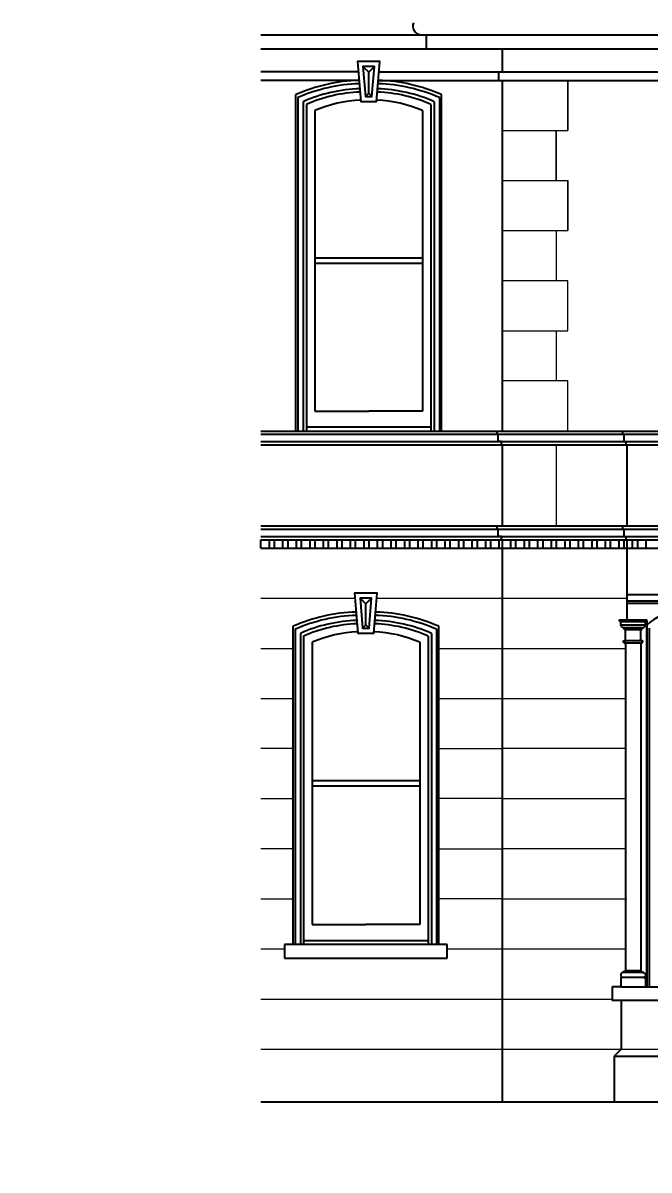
# Model space of a CAD drawing. Header units: millimetres. Extents: x -5841 to 140562, y 1006 to 102310.
# Drawn here: x 29485 to 33189, y 22176 to 28960 of the extents above; entities that cross this region are included whole.
import ezdxf

# ---------------------------------------------------------------- set-up
doc = ezdxf.new("R2010")
doc.units = ezdxf.units.MM
doc.header["$LTSCALE"] = 10
for name, color, linetype in [('CONCEPT HOUSE', 7, 'Continuous'), ('Edges', 7, 'Continuous'), ('PDF17_0', 7, 'Continuous')]:
    doc.layers.add(name, color=color, linetype=linetype)
doc.styles.add('1-20', font='romans.shx', dxfattribs={"width": 0.8, "height": 35})
doc.styles.get("Standard").update_dxf_attribs({"font": 'arial.ttf'})
doc.dimstyles.new('1-20', dxfattribs={"dimtxt": 35, "dimasz": 40, "dimexe": 40, "dimexo": 40, "dimgap": 40, "dimtad": 1, "dimdec": 0, "dimzin": 0, "dimdsep": 46, "dimtxsty": '1-20', "dimblk": 'OBLIQUE', "dimcen": 40, "dimdle": 40, "dimclrd": 251, "dimclre": 251, "dimclrt": 251, "dimadec": 0, "dimazin": 0, "dimtfac": 1, "dimtdec": 0, "dimtix": 1, "dimtmove": 1, "dimatfit": 3, "dimfxl": 1, "dimtolj": 1, "dimtzin": 0, "dimlwd": 25, "dimarcsym": 0})
doc.dimstyles.get("Standard").update_dxf_attribs({"dimtxt": 0.18, "dimasz": 0.18, "dimexe": 0.18, "dimexo": 0.0625, "dimgap": 0.09, "dimtad": 0, "dimtih": 1, "dimtoh": 1, "dimdec": 4, "dimzin": 0, "dimdsep": 46, "dimtxsty": 'Standard', "dimcen": 0.09, "dimadec": 0, "dimazin": 0, "dimtfac": 1, "dimtdec": 4, "dimtofl": 0, "dimtmove": 0, "dimatfit": 3, "dimfxl": 1, "dimtolj": 1, "dimtzin": 0, "dimarcsym": 0})

# ---------------------------------------------------------------- blocks, each defined once
blk = doc.blocks.new('*D')
at = {"color": 0}
for p, q in [((14813.8, 14384.4), (14813.8, 14508.2)), ((14813.8, 14508), (15071.8, 14508)), ((15073, 14508), (15331, 14508)), ((15331, 14384.4), (15331, 14508.2))]:
    blk.add_line(p, q, dxfattribs=at)
for points in [[(14813.8, 14508), (14814, 14508), (14814, 14508)], [(15331, 14508), (15330.8, 14508), (15330.8, 14508)]]:
    blk.add_solid(points, dxfattribs=at)
at = {"layer": 'CONCEPT HOUSE', "color": 0}
for p, q in [((62787.2, 65689.7), (62787.2, 58835.1)), ((63893.6, 65649.7), (62747.2, 65649.7)), ((62773.1, 65663.8), (62801.4, 65635.5)), ((62787.2, 62262.4), (62670.6, 62535.3)), ((63893.6, 58875.1), (62747.2, 58875.1)), ((62773.1, 58889.2), (62801.4, 58861)), ((11738.8, 15660), (12011.7, 15776.6)), ((9049.6, 15645.8), (9077.9, 15674.1)), ((9063.8, 15243.5), (9063.8, 15700)), ((14399.6, 15645.8), (14427.9, 15674.1)), ((14413.8, 15243.5), (14413.8, 15700)), ((14453.8, 15660), (9023.8, 15660)), ((7253.9, 14134.3), (6767.7, 14134.3)), ((6793.6, 14148.5), (6821.8, 14120.2)), ((6807.7, 14174.3), (6807.7, 8989.3)), ((6807.7, 11581.8), (6691.1, 11854.8)), ((18838.8, 9698.7), (19111.7, 9815.4)), ((15149.6, 9684.6), (15177.9, 9712.9)), ((15163.8, 9419.3), (15163.8, 9738.7)), ((22499.6, 9684.6), (22527.9, 9712.9)), ((22513.8, 9338.9), (22513.8, 9738.7)), ((15123.8, 9698.7), (22553.8, 9698.7)), ((7253.9, 9029.3), (6767.7, 9029.3)), ((6793.6, 9043.5), (6821.8, 9015.2)), ((9463.8, 7725.3), (9463.8, 6739)), ((22863.8, 7725.3), (22863.8, 6739)), ((16163.8, 6779), (16494.9, 6895.6)), ((9449.6, 6764.8), (9477.9, 6793.1)), ((22849.6, 6764.8), (22877.9, 6793.1)), ((9423.8, 6779), (22903.8, 6779))]:
    blk.add_line(p, q, dxfattribs=at)
at = {"color": 0, "insert": (15072.4, 14508), "char_height": 0.18, "attachment_point": 5}
blk.add_mtext('517.2008', dxfattribs=at)
at = {"layer": 'CONCEPT HOUSE', "color": 0, "char_height": 150, "attachment_point": 5, "rotation": 90}
for s, insert in [('6775', (62670.6, 62262.4)), ('5105', (6691.1, 11581.8))]:
    blk.add_mtext(s, dxfattribs=dict(at, insert=insert))
at = {"layer": 'CONCEPT HOUSE', "color": 0, "char_height": 150, "attachment_point": 5}
for s, insert in [('5350', (11738.8, 15776.6)), ('7350', (18838.8, 9815.4)), ('13400', (16163.8, 6895.6))]:
    blk.add_mtext(s, dxfattribs=dict(at, insert=insert))
blk = doc.blocks.new('_Oblique')
at = {"color": 0}
blk.add_line((-0.35, -0.35), (0.35, 0.35), dxfattribs=at)

msp = doc.modelspace()

# ---------------------------------------------------------------- linework, layer by layer
at = {"layer": 'CONCEPT HOUSE', "color": 140, "ltscale": 10}
for p, q in [((30892.01181, 28890.22229), (37696.75053, 28890.22229)), ((37660.86896, 28804.39367), (30892.01181, 28804.39367)), ((31496.23934, 28702.74543), (31530.30304, 28668.68173)), ((31564.36674, 28702.74543), (31530.30304, 28668.68173)), ((31468.76503, 28670.75546), (30892.01181, 28670.75546)), ((31530.30304, 28545.45432), (31530.30304, 28668.68173)), ((31591.84106, 28670.75546), (34708.37438, 28670.75546)), ((32298.7831, 28670.75546), (32298.7831, 28620.75546)), ((31472.87044, 28620.75546), (30892.01181, 28620.75546)), ((31587.73565, 28620.75546), (34712.47979, 28620.75546)), ((31099.30196, 26546.4139), (31099.30196, 28536.09059)), ((31111.77642, 28518.50124), (31111.77642, 26546.4139)), ((31510.75897, 28525.91024), (31530.30304, 28545.45432)), ((31549.84712, 28525.91024), (31530.30304, 28545.45432)), ((31948.82967, 28518.50124), (31948.82967, 26546.4139)), ((31961.30413, 26546.4139), (31961.30413, 28536.09059)), ((31142.96257, 28494.39948), (31142.96257, 26546.4139)), ((31161.67427, 28477.88905), (31161.67427, 26546.4139)), ((31211.57211, 28441.40671), (31211.57211, 26664.92129)), ((31849.03397, 28441.40671), (31849.03397, 26664.92129)), ((31898.93182, 28477.88905), (31898.93182, 26546.4139)), ((31917.64351, 28494.39948), (31917.64351, 26546.4139)), ((31849.03397, 27568.164), (31211.57211, 27568.164)), ((31849.03397, 27538.164), (31211.57211, 27538.164)), ((31211.57211, 26664.92129), (31530.30304, 26664.92129)), ((31849.03397, 26664.92129), (31530.30304, 26664.92129)), ((30892.01181, 26546.4139), (37218.02556, 26546.4139)), ((30892.01181, 26527.7022), (37236.73726, 26527.7022)), ((31898.93182, 26569.34751), (31161.67427, 26569.34751)), ((33032.84356, 26546.4139), (33032.84356, 26527.7022)), ((33039.0808, 26527.7022), (33039.0808, 26484.04159)), ((30892.01181, 26484.04159), (37224.26279, 26484.04159)), ((30892.01181, 26465.32989), (37218.02556, 26465.32989)), ((33051.55526, 26484.04159), (33051.55526, 26465.32989)), ((30892.01181, 25985.06311), (37218.02556, 25985.06311)), ((30892.01181, 25966.35142), (37236.73726, 25966.35142)), ((30892.01181, 25922.6908), (37224.26279, 25922.6908)), ((30892.01181, 25903.97911), (37218.02556, 25903.97911)), ((30892.01181, 25853.97911), (37218.02556, 25853.97911)), ((33057.79249, 25579.2412), (33357.31674, 25579.2412)), ((31479.75035, 25558.21393), (31513.81405, 25524.15024)), ((31547.87775, 25558.21393), (31513.81405, 25524.15024)), ((31513.81405, 25400.92282), (31513.81405, 25524.15024)), ((33057.79249, 25541.81781), (33360.48276, 25541.81781)), ((33057.79249, 25529.34335), (33361.53811, 25529.34335)), ((31082.81296, 23508.8824), (31082.81296, 25391.55909)), ((31494.26997, 25381.37875), (31513.81405, 25400.92282)), ((31533.35812, 25381.37875), (31513.81405, 25400.92282)), ((31944.81514, 23508.8824), (31944.81514, 25391.55909)), ((33012.69751, 25429.94955), (33176.53582, 25429.94955)), ((33167.64115, 25417.8838), (33020.25154, 25417.8838)), ((33164.95988, 25398.77971), (33021.59218, 25398.77971)), ((33149.54254, 25382.35689), (33039.69079, 25382.35689)), ((33176.53582, 25425.25732), (33176.53582, 23259.39316)), ((33176.53582, 23259.39316), (33176.53582, 25398.03505)), ((33189.01028, 25380.4457), (33189.01028, 23259.39316)), ((31095.28742, 25373.96975), (31095.28742, 23508.8824)), ((31126.47358, 25349.86799), (31126.47358, 23508.8824)), ((31145.18527, 25333.35755), (31145.18527, 23508.8824)), ((31882.44283, 25333.35755), (31882.44283, 23508.8824)), ((31901.15452, 25349.86799), (31901.15452, 23508.8824)), ((31932.34067, 25373.96975), (31932.34067, 23508.8824)), ((33144.17998, 25371.63178), (33045.05335, 25371.63178)), ((31195.08312, 25296.87521), (31195.08312, 23627.38979)), ((31832.54498, 25296.87521), (31832.54498, 23627.38979)), ((33139.48775, 25305.98334), (33040.80799, 25305.98334)), ((33146.19094, 25292.57695), (33043.04239, 25292.57695)), ((33049.74558, 25285.87376), (33049.74558, 23356.4042)), ((33139.48775, 25285.87376), (33139.48775, 23356.49813)), ((31832.54498, 24477.1325), (31195.08312, 24477.1325)), ((31832.54498, 24447.1325), (31195.08312, 24447.1325)), ((31195.08312, 23627.38979), (31513.81405, 23627.38979)), ((31832.54498, 23627.38979), (31513.81405, 23627.38979)), ((31082.81296, 23508.8824), (31032.81296, 23508.8824)), ((31032.81296, 23508.8824), (31032.81296, 23428.8824)), ((31994.81514, 23508.8824), (31082.81296, 23508.8824)), ((31882.44283, 23531.81601), (31145.18527, 23531.81601)), ((31994.81514, 23428.8824), (31994.81514, 23508.8824)), ((31032.81296, 23428.8824), (31944.81514, 23428.8824)), ((31944.81514, 23428.8824), (31994.81514, 23428.8824)), ((33153.11501, 23343.39316), (33036.11832, 23343.32351)), ((33049.74558, 23356.43513), (33139.48775, 23356.49813)), ((33156.56155, 23314.6957), (33032.56271, 23314.62485)), ((33168.11501, 23314.39316), (33168.11501, 23259.39316)), ((33021.11832, 23259.39316), (32971.11832, 23259.39316)), ((32971.11832, 23259.39316), (32971.11832, 23178.30916)), ((36568.70647, 23178.30916), (32971.11832, 23178.30916)), ((33024.17168, 23178.40309), (33024.17168, 22890.54648)), ((33024.17168, 22890.54648), (32982.93444, 22849.30924)), ((32982.93444, 22849.30924), (32982.93444, 22579.53498)), ((32982.93444, 22849.30924), (36556.89035, 22849.30924)), ((30892.01181, 22579.53498), (44659.12455, 22579.53498))]:
    msp.add_line(p, q, dxfattribs=at)
at = {"layer": 'CONCEPT HOUSE', "color": 140, "ltscale": 10, "transparency": 33554559}
for p, q in [((30893.20655, 25853.97911), (30893.20655, 25903.97911)), ((30943.20655, 25853.97911), (30943.20655, 25903.97911)), ((30973.20655, 25853.97911), (30973.20655, 25903.97911)), ((31023.20655, 25853.97911), (31023.20655, 25903.97911)), ((31053.20655, 25853.97911), (31053.20655, 25903.97911)), ((31103.20655, 25853.97911), (31103.20655, 25903.97911)), ((31133.20655, 25853.97911), (31133.20655, 25903.97911)), ((31183.20655, 25853.97911), (31183.20655, 25903.97911)), ((31213.20655, 25853.97911), (31213.20655, 25903.97911)), ((31263.20655, 25853.97911), (31263.20655, 25903.97911)), ((31293.20655, 25853.97911), (31293.20655, 25903.97911)), ((31343.20655, 25853.97911), (31343.20655, 25903.97911)), ((31373.20655, 25853.97911), (31373.20655, 25903.97911)), ((31423.20655, 25853.97911), (31423.20655, 25903.97911)), ((31453.20655, 25853.97911), (31453.20655, 25903.97911)), ((31503.20655, 25853.97911), (31503.20655, 25903.97911)), ((31533.20655, 25853.97911), (31533.20655, 25903.97911)), ((31583.20655, 25853.97911), (31583.20655, 25903.97911)), ((31613.20655, 25853.97911), (31613.20655, 25903.97911)), ((31663.20655, 25853.97911), (31663.20655, 25903.97911)), ((31693.20655, 25853.97911), (31693.20655, 25903.97911)), ((31743.20655, 25853.97911), (31743.20655, 25903.97911)), ((31773.20655, 25853.97911), (31773.20655, 25903.97911)), ((31823.20655, 25853.97911), (31823.20655, 25903.97911)), ((31853.20655, 25853.97911), (31853.20655, 25903.97911)), ((31903.20655, 25853.97911), (31903.20655, 25903.97911)), ((31933.20655, 25853.97911), (31933.20655, 25903.97911)), ((31983.20655, 25853.97911), (31983.20655, 25903.97911)), ((32013.20655, 25853.97911), (32013.20655, 25903.97911)), ((32063.20655, 25853.97911), (32063.20655, 25903.97911)), ((32093.20655, 25853.97911), (32093.20655, 25903.97911)), ((32143.20655, 25853.97911), (32143.20655, 25903.97911)), ((32173.20655, 25853.97911), (32173.20655, 25903.97911)), ((32223.20655, 25853.97911), (32223.20655, 25903.97911)), ((32253.20655, 25853.97911), (32253.20655, 25903.97911)), ((32303.20655, 25853.97911), (32303.20655, 25903.97911)), ((32371.79923, 25853.97911), (32371.79923, 25903.97911)), ((32401.79923, 25853.97911), (32401.79923, 25903.97911)), ((32451.79923, 25853.97911), (32451.79923, 25903.97911)), ((32481.79923, 25853.97911), (32481.79923, 25903.97911)), ((32531.79923, 25853.97911), (32531.79923, 25903.97911)), ((32561.79923, 25853.97911), (32561.79923, 25903.97911)), ((32611.79923, 25853.97911), (32611.79923, 25903.97911)), ((32641.79923, 25853.97911), (32641.79923, 25903.97911)), ((32691.79923, 25853.97911), (32691.79923, 25903.97911)), ((32721.79923, 25853.97911), (32721.79923, 25903.97911)), ((32771.79923, 25853.97911), (32771.79923, 25903.97911)), ((32801.79923, 25853.97911), (32801.79923, 25903.97911)), ((32851.79923, 25853.97911), (32851.79923, 25903.97911)), ((32881.79923, 25853.97911), (32881.79923, 25903.97911)), ((32931.79923, 25853.97911), (32931.79923, 25903.97911)), ((32961.79923, 25853.97911), (32961.79923, 25903.97911)), ((33011.79923, 25853.97911), (33011.79923, 25903.97911)), ((33041.79923, 25853.97911), (33041.79923, 25903.97911)), ((33091.79923, 25853.97911), (33091.79923, 25903.97911)), ((33121.79923, 25853.97911), (33121.79923, 25903.97911)), ((33171.79923, 25853.97911), (33171.79923, 25903.97911))]:
    msp.add_line(p, q, dxfattribs=at)
at = {"layer": 'CONCEPT HOUSE', "color": 140, "ltscale": 10}
for points in [[(31872.7186, 28804.39367), (31872.7186, 28890.22229)], [(32321.79923, 28670.75546), (32321.79923, 28804.39367)], [(32321.79923, 22579.53498), (32321.79923, 25903.97911), (32315.562, 25903.97911), (32315.562, 25922.6908), (32296.85031, 25922.6908), (32296.85031, 25966.35142), (32290.61308, 25966.35142), (32290.61308, 25985.06311), (32321.79923, 25985.06311), (32321.79923, 26465.32989), (32315.562, 26465.32989), (32315.562, 26484.04159), (32296.85031, 26484.04159), (32296.85031, 26527.7022), (32290.61308, 26527.7022), (32290.61308, 26546.4139), (32321.79923, 26546.4139), (32321.79923, 28620.75546)], [(33057.79249, 26465.32989), (33057.79249, 25985.06311)], [(33032.84356, 25985.06311), (33032.84356, 25966.35142)], [(33039.0808, 25966.35142), (33039.0808, 25922.6908)], [(33051.55526, 25922.6908), (33051.55526, 25903.97911)], [(33057.79249, 25903.97911), (33057.79249, 25429.94955)], [(33021.11832, 23259.39316), (33993.37714, 23259.39316)]]:
    msp.add_lwpolyline(points, dxfattribs=at)
for points in [[(31530.30304, 28732.74543), (31463.67514, 28732.74543), (31483.12126, 28495.91024), (31530.30304, 28495.91024), (31577.48483, 28495.91024), (31596.93094, 28732.74543)], [(31530.30304, 28702.74543), (31496.23934, 28702.74543), (31510.75897, 28525.91024), (31530.30304, 28525.91024), (31549.84712, 28525.91024), (31564.36674, 28702.74543)], [(31513.81405, 25588.21393), (31447.18615, 25588.21393), (31466.63226, 25351.37875), (31513.81405, 25351.37875), (31560.99583, 25351.37875), (31580.44195, 25588.21393)], [(31513.81405, 25558.21393), (31479.75035, 25558.21393), (31494.26997, 25381.37875), (31513.81405, 25381.37875), (31533.35812, 25381.37875), (31547.87775, 25558.21393)]]:
    msp.add_lwpolyline(points, close=True, dxfattribs=at)
for points in [[(33049.74558, 23356.4042, -0.2928785232), (33036.11832, 23347.67299), (33036.11832, 23343.29923), (33035.61832, 23343.29923, 0.9025814985), (33032.67178, 23314.60177), (33021.11832, 23314.29923), (33021.11832, 23259.29923)], [(33139.48775, 23356.49813, 0.2928785232), (33153.11501, 23347.76692), (33153.11501, 23343.39316), (33153.61501, 23343.39316, -0.9025814985), (33156.56155, 23314.6957), (33168.11501, 23314.39316)]]:
    msp.add_lwpolyline(points, format="xyb", dxfattribs=at)
for centre, radius, start, end in [((31845.13296, 28943.04331), 53.46852, 161.258953483, 261.07420141), ((31505.21744, 27611.54597), 1009.72775, 91.8358055, 113.70357333), ((31505.55088, 27624.71806), 976.55431, 91.821478374, 113.780159304), ((31505.551, 27677.69746), 893.57292, 91.832851367, 113.939622627), ((31555.05509, 27677.69746), 893.57292, 66.060377376, 88.167148632), ((31555.0552, 27624.71806), 976.55431, 66.219840694, 88.178521623), ((31555.38865, 27611.54597), 1009.72775, 66.296426668, 88.164194502), ((31505.64897, 27708.37602), 842.89317, 91.838194655, 114.084791115), ((31505.54789, 27776.85), 726.67556, 91.815503627, 113.862860258), ((31555.05819, 27776.85), 726.67556, 66.137139739, 88.184496372), ((31554.95711, 27708.37602), 842.89317, 65.915208888, 88.161805342), ((31488.72844, 24467.01448), 1009.72775, 91.8358055, 113.70357333), ((31489.06189, 24480.18656), 976.55431, 91.821478374, 113.780159304), ((31538.56621, 24480.18656), 976.55431, 66.219840694, 88.178521623), ((31538.89965, 24467.01448), 1009.72775, 66.296426668, 88.164194502), ((33387.13118, 25181.13846), 302.31529, 94.047015866, 134.155522757), ((31489.062, 24533.16596), 893.57292, 91.832851367, 113.939622627), ((31489.15998, 24563.84452), 842.89317, 91.838194655, 114.084791115), ((31538.46812, 24563.84452), 842.89317, 65.915208888, 88.161805342), ((31538.56609, 24533.16596), 893.57292, 66.060377376, 88.167148632), ((31489.0589, 24632.31851), 726.67556, 91.815503627, 113.862860258), ((31538.5692, 24632.31851), 726.67556, 66.137139739, 88.184496372)]:
    msp.add_arc(centre, radius, start, end, dxfattribs=at)
at = {"layer": 'Edges', "color": 140}
for points in [[(33024.40316, 25396.71769), (33024.27345, 25398.77971), (33021.59218, 25398.77971), (33021.59218, 25417.8838), (33020.25154, 25417.8838), (33019.98456, 25418.99161), (33019.2807, 25419.93989), (33018.28558, 25420.78181), (33016.00411, 25422.35931), (33015.00899, 25423.20123), (33014.30513, 25424.14951), (33014.03815, 25425.25732), (33012.69751, 25425.25732), (33012.69751, 25429.94955)], [(33049.74558, 25285.87376), (33049.68824, 25286.7487), (33049.51718, 25287.60868), (33049.23533, 25288.43896), (33048.84752, 25289.22536), (33048.36039, 25289.95441), (33047.78226, 25290.61363), (33047.12304, 25291.19176), (33046.39399, 25291.6789), (33045.60759, 25292.0667), (33044.7773, 25292.34855), (33043.91733, 25292.51961), (33043.04239, 25292.57695), (33043.04239, 25297.04575), (33040.80799, 25297.04575), (33039.65138, 25297.19802), (33038.5736, 25297.64445), (33037.64808, 25298.35463), (33036.9379, 25299.28015), (33036.49147, 25300.35793), (33036.3392, 25301.51454), (33036.49147, 25302.67115), (33036.9379, 25303.74894), (33037.64808, 25304.67446), (33038.5736, 25305.38463), (33039.65138, 25305.83107), (33040.80799, 25305.98334), (33049.74558, 25305.98334), (33049.74558, 25366.93955), (33049.70544, 25367.55201), (33049.5857, 25368.15399), (33049.38841, 25368.73519), (33049.11694, 25369.28566), (33048.77595, 25369.796), (33048.37126, 25370.25746), (33047.9098, 25370.66215), (33047.39947, 25371.00314), (33046.84899, 25371.27461), (33046.26779, 25371.4719), (33045.66581, 25371.59164), (33045.05335, 25371.63178), (33045.05335, 25375.20682), (33042.37207, 25375.20682), (33042.37207, 25378.78185), (33039.69079, 25378.78185), (33039.69079, 25382.35689), (33037.64107, 25382.61644), (33035.64002, 25383.13079), (33033.7192, 25383.89183), (33031.90888, 25384.88757), (33030.23761, 25386.10231), (33028.73172, 25387.5169), (33027.41497, 25389.10904), (33026.3081, 25390.85363), (33025.42856, 25392.72316), (33024.79023, 25394.68818), (33024.40316, 25396.71769)], [(33139.48775, 25285.87376), (33139.54509, 25286.7487), (33139.71615, 25287.60868), (33139.998, 25288.43896), (33140.38581, 25289.22536), (33140.87294, 25289.95441), (33141.45107, 25290.61363), (33142.1103, 25291.19176), (33142.83934, 25291.6789), (33143.62574, 25292.0667), (33144.45603, 25292.34855), (33145.316, 25292.51961), (33146.19094, 25292.57695), (33146.19094, 25297.04575), (33148.42534, 25297.04575), (33149.58195, 25297.19802), (33150.65973, 25297.64445), (33151.58525, 25298.35463), (33152.29543, 25299.28015), (33152.74186, 25300.35793), (33152.89413, 25301.51454), (33152.74186, 25302.67115), (33152.29543, 25303.74894), (33151.58525, 25304.67446), (33150.65973, 25305.38463), (33149.58195, 25305.83107), (33148.42534, 25305.98334), (33139.48775, 25305.98334), (33139.48775, 25366.93955), (33139.52789, 25367.55201), (33139.64763, 25368.15399), (33139.84492, 25368.73519), (33140.11639, 25369.28566), (33140.45738, 25369.796), (33140.86207, 25370.25746), (33141.32353, 25370.66215), (33141.83387, 25371.00314), (33142.38434, 25371.27461), (33142.96554, 25371.4719), (33143.56752, 25371.59164), (33144.17998, 25371.63178), (33144.17998, 25375.20682), (33146.86126, 25375.20682), (33146.86126, 25378.78185), (33149.54254, 25378.78185), (33149.54254, 25382.35689), (33151.59226, 25382.61644), (33153.59331, 25383.13079), (33155.51413, 25383.89183), (33157.32445, 25384.88757), (33158.99572, 25386.10231), (33160.50161, 25387.5169), (33161.81836, 25389.10904), (33162.92523, 25390.85363), (33163.80477, 25392.72316), (33164.4431, 25394.68818), (33164.83017, 25396.71769)], [(33164.83017, 25396.71769), (33164.95988, 25398.77971), (33167.64115, 25398.77971), (33167.64115, 25417.8838), (33168.98179, 25417.8838), (33169.24877, 25418.99161), (33169.95263, 25419.93989), (33170.94775, 25420.78181), (33173.22922, 25422.35931), (33174.22434, 25423.20123), (33174.9282, 25424.14951), (33175.19518, 25425.25732), (33176.53582, 25425.25732), (33176.53582, 25429.94955)]]:
    msp.add_lwpolyline(points, dxfattribs=at)
at = {"layer": 'PDF17_0', "color": 140, "lineweight": 0, "transparency": 33554559}
for points in [[(32321.79923, 28324.28965), (32639.89801, 28324.28965), (32639.89801, 28027.97703), (32639.89801, 28324.28965), (32708.50755, 28324.28965), (32708.50755, 28620.60228), (32708.50755, 28324.28965)], [(32321.79923, 28027.97703), (32708.50755, 28027.97703)], [(32639.89801, 27731.6644), (32708.50755, 27731.6644), (32708.50755, 28027.97703), (32708.50755, 27731.6644)], [(32321.79923, 27731.6644), (32639.89801, 27731.6644), (32639.89801, 27435.35178)], [(32639.89801, 27139.03915), (32708.50755, 27139.03915), (32708.50755, 27435.35178), (32321.79923, 27435.35178)], [(32321.79923, 27139.03915), (32639.89801, 27139.03915), (32639.89801, 26842.72652)], [(32708.50755, 26546.4139), (32708.50755, 26842.72652), (32321.79923, 26842.72652)], [(32639.89801, 26465.32989), (32639.89801, 25988.46652)], [(30892.01181, 25557.5133), (31449.70692, 25557.5133)], [(31577.92117, 25557.5133), (32321.79923, 25557.5133)], [(32321.79923, 25557.5133), (33057.79249, 25557.5133)], [(30892.01181, 25261.20067), (31082.81296, 25261.20067)], [(31944.81514, 25261.20067), (32321.79923, 25261.20067)], [(32321.79923, 25261.20067), (33049.74558, 25261.20067)], [(30892.01181, 24964.88804), (31082.81296, 24964.88804)], [(31944.81514, 24964.88804), (32321.79923, 24964.88804)], [(32321.79923, 24964.88804), (33049.74558, 24964.88804)], [(31082.81296, 24668.57542), (30892.01181, 24668.57542)], [(31944.81514, 24668.57542), (32321.79923, 24668.57542)], [(33049.74558, 24668.57542), (32321.79923, 24668.57542)], [(30892.01181, 24372.26279), (31082.81296, 24372.26279)], [(32321.79923, 24372.26279), (31944.81514, 24372.26279)], [(32321.79923, 24372.26279), (33049.74558, 24372.26279)], [(31082.81296, 24075.95017), (30892.01181, 24075.95017)], [(31944.81514, 24075.95017), (32321.79923, 24075.95017)], [(33049.74558, 24075.95017), (32321.79923, 24075.95017)], [(30892.01181, 23779.48436), (31082.81296, 23779.48436)], [(32321.79923, 23779.63754), (31944.81514, 23779.63754)], [(32321.79923, 23779.48436), (33057.79249, 23779.48436)], [(30892.01181, 23483.17173), (31032.81296, 23483.17173)], [(31994.81514, 23483.17173), (32321.79923, 23483.17173)], [(32321.79923, 23483.17173), (33049.74558, 23483.17173)], [(30892.01181, 23186.85911), (32321.79923, 23186.85911)], [(32321.79923, 23186.85911), (32971.11832, 23186.85911)], [(30892.01181, 22890.54648), (32321.79923, 22890.54648)], [(32321.79923, 22890.54648), (37218.02556, 22890.54648)]]:
    msp.add_lwpolyline(points, dxfattribs=at)
at = {"layer": 'PDF17_0', "color": 140, "lineweight": 0}
for points in [[(31211.57211, 27506.94747), (31211.57211, 28441.40671)], [(31849.03397, 27506.94747), (31849.03397, 28441.40671)], [(31195.08312, 24415.91598), (31195.08312, 25296.87521)], [(31832.54498, 24415.91598), (31832.54498, 25296.87521)]]:
    msp.add_lwpolyline(points, dxfattribs=at)

# ---------------------------------------------------------------- dimensions: what is measured, and where the dimension line sits
at = {"color": 140, "ltscale": 10}
dim = msp.add_linear_dim(base=(15255.22877, 14508.00988), p1=(14813.78969, 14384.34459), p2=(15330.99051, 14384.34459), dimstyle='Standard', override={"dimpost": '<>'}, dxfattribs=at)
dim.commit()
dim.dimension.update_dxf_attribs({"geometry": '*D', "text_midpoint": (15072.3901, 14508.00988), "dimtype": 128})
at = {"layer": 'CONCEPT HOUSE', "color": 140, "ltscale": 10}
for base, p1, p2, middle in [((9063.78969, 15659.95344), (14413.78969, 15203.48064), (9063.78969, 15203.48064), (11738.78969, 15776.59055)), ((22513.78969, 9698.7332), (15163.78969, 9379.34459), (22513.78969, 9298.87511), (18838.78969, 9815.37031)), ((22863.78969, 6778.95432), (9463.78969, 7765.33001), (22863.78969, 7765.33001), (16163.78969, 6895.59143))]:
    dim = msp.add_linear_dim(base=base, p1=p1, p2=p2, dimstyle='1-20', override={"dimtxt": 150, "dimpost": '<>', "dimtxsty": 'Standard'}, dxfattribs=at)
    dim.commit()
    dim.dimension.update_dxf_attribs({"geometry": '*D', "text_midpoint": middle})
dim = msp.add_linear_dim(base=(6807.69457, 9029.34459), p1=(7293.90425, 14134.34459), p2=(7293.90425, 9029.34459), angle=90, dimstyle='1-20', override={"dimtxt": 150, "dimpost": '<>', "dimtxsty": 'Standard'}, dxfattribs=at)
dim.commit()
dim.dimension.update_dxf_attribs({"geometry": '*D', "text_midpoint": (6691.10862, 11581.84459)})
at = {"layer": 'CONCEPT HOUSE', "color": 6, "ltscale": 10}
dim = msp.add_linear_dim(base=(62787.20868, 58875.10169), p1=(63933.6128, 65649.68692), p2=(63933.6128, 58875.10169), angle=90, dimstyle='1-20', override={"dimtxt": 150, "dimpost": '<>', "dimtxsty": 'Standard'}, dxfattribs=at)
dim.commit()
dim.dimension.update_dxf_attribs({"geometry": '*D', "text_midpoint": (62670.62274, 62262.3943)})

doc.saveas('drawing.dxf')
